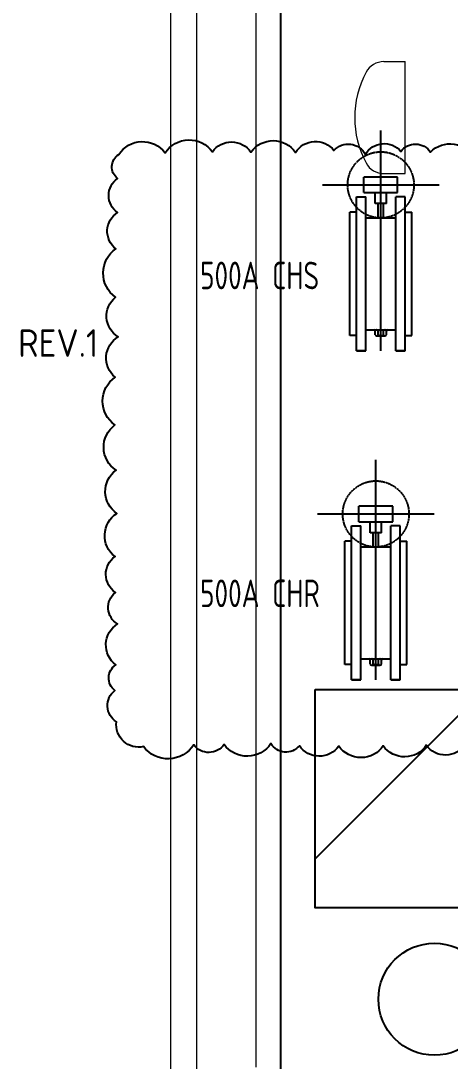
# Model space of a CAD drawing. Extents: x -181672 to 290600, y -29000 to 395522.
# Drawn here: x -1179 to 768, y 30377 to 35095 of the extents above; entities that cross this region are included whole.
import ezdxf

# ---------------------------------------------------------------- set-up
doc = ezdxf.new("R2010")
doc.units = 0
doc.header["$LTSCALE"] = 10
doc.linetypes.add('H12PL2$0$JJP_三點線', pattern=[0.9, 0.3, -0.15, 0, -0.15, 0, -0.15, 0, -0.15])
doc.linetypes.add('XFM7P20PCW$0$CENTER2', pattern=[1.125, 0.75, -0.125, 0.125, -0.125])
for name, color, linetype in [('H12PL2$0$A-WALL-EX', 252, 'Continuous'), ('H12PL2$0$A-WALL-IN', 252, 'Continuous'), ('H12PL2$0$S-GRID', 252, 'Continuous'), ('XFM7P20PCW$0$M-CWTR-VAVE', 252, 'Continuous'), ('XFM7P20PCW$0$REV', 252, 'Continuous'), ('XFM7P20PCW$0$U-PCW-TXT', 252, 'Continuous')]:
    doc.layers.add(name, color=color, linetype=linetype)
doc.layers.add('XFM7P20PCW$0$M-PIPE-PCWS', color=252, linetype='Continuous', lineweight=9)
doc.styles.add('XFM7P20PCW$0$aa-txt', font='isocp.shx', dxfattribs={"bigfont": 'chineset'})

# ---------------------------------------------------------------- blocks, each defined once
blk = doc.blocks.new('H12PL2')
at = {"layer": 'H12PL2$0$A-WALL-EX', "lineweight": 0, "flags": 128}
for points in [[(-500, 83000), (-500, 25000)], [(-380, 25000), (-380, 82880)]]:
    blk.add_lwpolyline(points, dxfattribs=at)
at = {"layer": 'H12PL2$0$A-WALL-IN', "lineweight": 0, "flags": 128}
for points in [[(-112.5, 44650), (-112.5, 30350)], [(0, 30350), (0, 44650)]]:
    blk.add_lwpolyline(points, dxfattribs=at)
at = {"layer": 'H12PL2$0$S-GRID', "linetype": 'H12PL2$0$JJP_三點線', "lineweight": 0}
blk.add_line((0, 128250), (0, -28000), dxfattribs=at)
blk = doc.blocks.new('XFM7P20PCW$0$Ca-500')
for p, q in [((25.4, 0), (-25.4, 0)), ((-25.4, -9.68), (-25.4, 0)), ((25.4, -9.68), (25.4, 0))]:
    blk.add_line(p, q)
for centre, radius, start, end in [((-16.29, -9.68), 9.11, 180, 241.9233), ((16.29, -9.68), 9.11, 298.0767, 360), ((0, 20.87), 43.73, 241.9233, 298.0767)]:
    blk.add_arc(centre, radius, start, end)
blk = doc.blocks.new('XFM7P20PCW$0$SL20')
at = {"color": 0, "linetype": 'ByBlock'}
for p, q in [((0, -34.925), (0, 34.925)), ((4.28625, 34.925), (0, 34.925)), ((4.28625, -34.925), (4.28625, 34.925)), ((4.28625, 27.94), (7.3025, 27.94)), ((7.3025, -27.94), (7.3025, 27.94)), ((4.28625, -27.94), (7.3025, -27.94)), ((4.28625, -34.925), (0, -34.925))]:
    blk.add_line(p, q, dxfattribs=at)
blk = doc.blocks.new('XFM7P20PCW$0$A$C4E284B51')
at = {"color": 1}
for p, q in [((57710.6, -10947.6), (57710.6, -9949.2)), ((57446.1, -10195.4), (57975.1, -10195.4))]:
    blk.add_line(p, q, dxfattribs=at)
at = {"layer": 'XFM7P20PCW$0$M-CWTR-VAVE'}
for p, q in [((57787, -10160.4), (57634.2, -10160.4)), ((57634.2, -10230.4), (57634.2, -10160.4)), ((57787, -10230.4), (57787, -10160.4)), ((57634.2, -10230.4), (57787, -10230.4)), ((57685.5, -10280.6), (57685.5, -10230.4)), ((57735.7, -10280.6), (57735.7, -10230.4)), ((57735.7, -10280.6), (57685.5, -10280.6)), ((57698, -10344.4), (57698, -10280.6)), ((57723.1, -10344.4), (57723.1, -10280.6)), ((57643.1, -10344.4), (57778.1, -10344.4)), ((57643.1, -10852.4), (57778.1, -10852.4)), ((57685.5, -10875.6), (57685.5, -10857.4)), ((57691.8, -10880.6), (57729.4, -10880.6)), ((57698, -10875.6), (57698, -10857.4)), ((57723.1, -10875.6), (57723.1, -10857.4)), ((57735.7, -10875.6), (57735.7, -10857.4)), ((57643.1, -10947.6), (57600.3, -10947.6)), ((57778.1, -10947.6), (57820.9, -10947.6))]:
    blk.add_line(p, q, dxfattribs=at)
at = {"layer": 'XFM7P20PCW$0$M-CWTR-VAVE', "linetype": 'XFM7P20PCW$0$CENTER2'}
blk.add_circle((57710.6, -10195.4), 150, dxfattribs=at)
at = {"layer": 'XFM7P20PCW$0$M-CWTR-VAVE'}
for centre, radius, start, end in [((57679.2, -10858.8), 6.43, 12.6804, 90), ((57691.8, -10858.8), 6.43, 12.6804, 167.3196), ((57710.6, -10870.6), 18.2, 46.3972, 133.6028), ((57729.4, -10858.8), 6.43, 12.6804, 167.3196), ((57742, -10858.8), 6.43, 90, 167.3196), ((57691.8, -10874.2), 6.43, 192.6804, 347.3196), ((57710.6, -10862.4), 18.2, 226.3972, 313.6028), ((57729.4, -10874.2), 6.43, 192.6804, 347.3196)]:
    blk.add_arc(centre, radius, start, end, dxfattribs=at)
at = {"layer": 'XFM7P20PCW$0$M-CWTR-VAVE', "yscale": 10, "zscale": 10}
for p, xscale in [((57643.1, -10598.4), -10), ((57778.1, -10598.4), 10)]:
    blk.add_blockref('XFM7P20PCW$0$SL20', p, dxfattribs=dict(at, xscale=xscale))
blk = doc.blocks.new('XFM7P20PCW')
blk.add_lwpolyline([(0, 47628.74811), (17450, 47628.74811), (17450, 29915), (0, 29915)], close=True)
blk.add_circle((696.84712, 30657.9035), 254)
at = {"layer": 'XFM7P20PCW$0$REV'}
blk.add_lwpolyline([(835.95142, 31812.36212, -0.52056705), (660.01626, 31809.58701, -0.52056705), (464.82046, 31806.59863, -0.52056705), (263.01196, 31805.65448, -0.52056705), (84.50818, 31807.7596, -0.52056705), (-44.3361, 31817.25516, -0.52056705), (-256.9747, 31813.97526, -0.52056705), (-394.45844, 31812.02924, -0.52056705), (-622.29347, 31803.6255, -0.52056705), (-745.0805, 31915.66931, -0.52056705), (-751.96014, 32058.17397, -0.52056705), (-748.09631, 32174.28483, -0.52056705), (-740.27715, 32359.98722, -0.52056705), (-750.12539, 32502.91928, -0.52056705), (-751.6324, 32665.20346, -0.52056705), (-743.14295, 32861.17238, -0.52056705), (-746.93768, 33056.93781, -0.52056705), (-751.97684, 33262.58117, -0.52056705), (-750.99953, 33478.62242, -0.52056705), (-736.97013, 33662.01004, -0.52056705), (-748.95624, 33841.97305, -0.52056705), (-747.49382, 34061.50823, -0.52056705), (-740.16725, 34225.97334, -0.52056705), (-740.08404, 34380.32293, -0.52056705), (-734.78366, 34489.18298, -0.52056705), (-524.62244, 34496.69027, -0.52056705), (-309.57091, 34501.42008, -0.52056705), (-135.21235, 34499.76906, -0.52056705), (67.35852, 34498.646, -0.52056705), (241.14228, 34507.77113, -0.52056705), (383.38246, 34489.6583, -0.52056705), (544.45555, 34502.81087, -0.52056705), (679.15729, 34499.94768, -0.52056705), (877.39169, 34469.18746, -0.52056705)], format="xyb", dxfattribs=at)
for p in [(-57256.96957, 44546.73332), (-57279.481, 43054.15962)]:
    blk.add_blockref('XFM7P20PCW$0$A$C4E284B51', p)
at = {"layer": 'XFM7P20PCW$0$M-PIPE-PCWS', "xscale": 10, "yscale": 10, "zscale": 10, "rotation": 270}
blk.add_blockref('XFM7P20PCW$0$Ca-500', (563.95338, 34656.37773), dxfattribs=at)
at = {"layer": 'XFM7P20PCW$0$REV', "style": 'XFM7P20PCW$0$aa-txt'}
blk.add_text('REV.1', height=125, dxfattribs=at).set_placement((-1190.79047, 33571.3565))
at = {"layer": 'XFM7P20PCW$0$U-PCW-TXT', "style": 'XFM7P20PCW$0$aa-txt', "width": 0.8}
for s, p in [('500A CHS', (-365.83187, 33877.95045)), ('500A CHR', (-365.83187, 32436.20621))]:
    blk.add_text(s, height=124.999975, dxfattribs=at).set_placement(p)
blk = doc.blocks.new('XFM7Q20PCW-200K')
h = blk.add_hatch()
h.set_pattern_fill('ANSI31', color=256, scale=5000)
h.set_pattern_definition([(45, (5e-11, -7750.94), (-441.942, 441.942), [])])
h.paths.add_polyline_path([(155.3, 32062.5), (14152.5, 32062.5), (14152.5, 31072.9), (155.3, 31072.9)])
for points in [[(0, 47628.7), (17450, 47628.7), (17450, 29915), (0, 29915)], [(155.3, 32062.5), (14152.5, 32062.5), (14152.5, 31072.9), (155.3, 31072.9)]]:
    blk.add_lwpolyline(points, close=True)

msp = doc.modelspace()

# ---------------------------------------------------------------- block references
for name in ['XFM7P20PCW', 'XFM7Q20PCW-200K', 'H12PL2']:
    msp.add_blockref(name, (0, 0))

doc.saveas('drawing.dxf')
